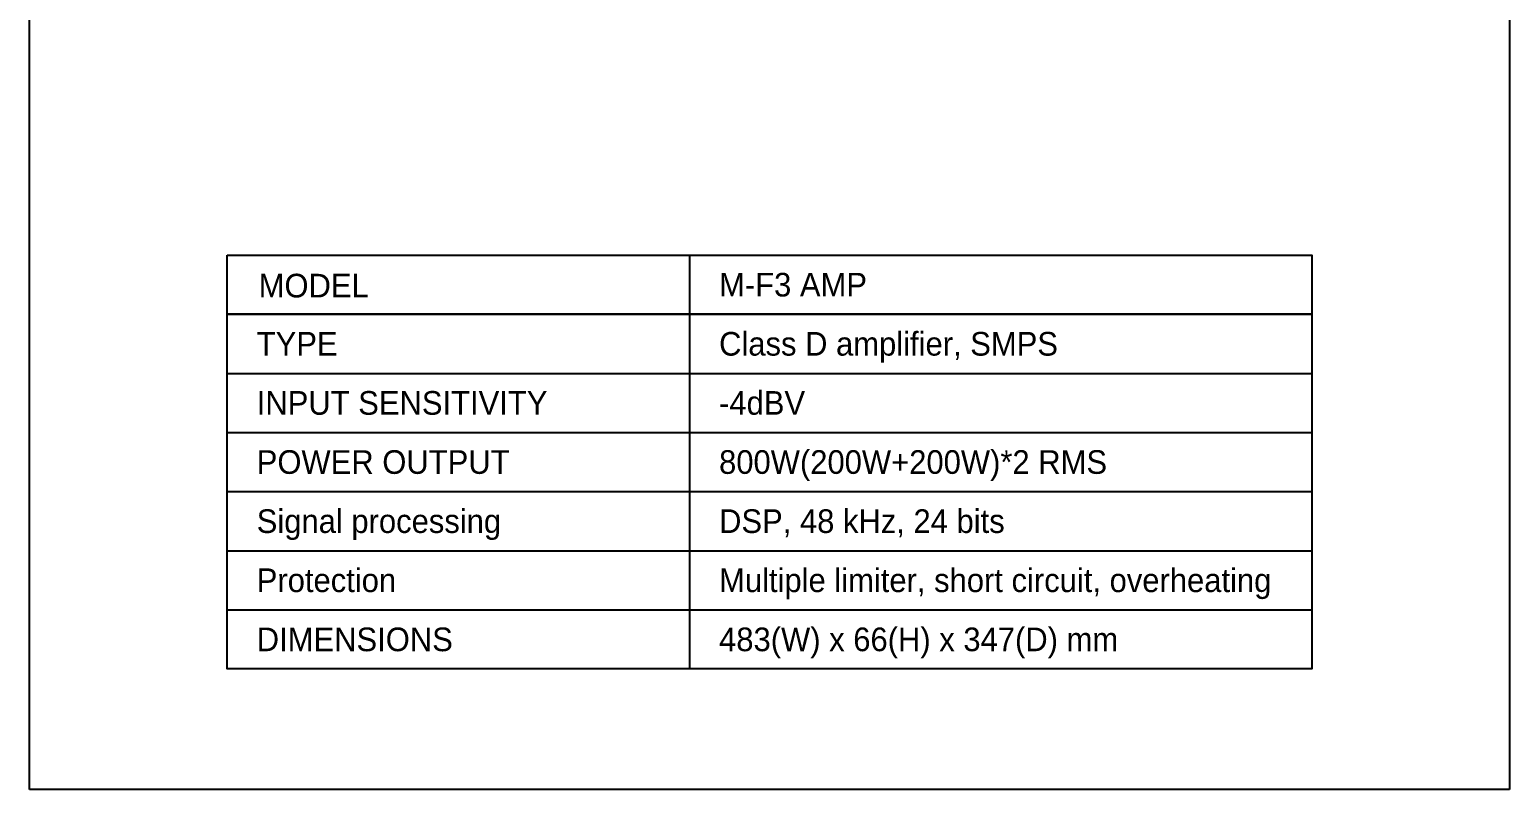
# Model space of a CAD drawing. Header units: millimetres. Extents: x -25011 to 3905, y -2 to 3370.
# Drawn here: x 2705 to 3905, y -2 to 615 of the extents above; entities that cross this region are included whole.
import ezdxf
from ezdxf.enums import TextEntityAlignment as Align

# ---------------------------------------------------------------- set-up
doc = ezdxf.new("R2010")
doc.units = ezdxf.units.MM
doc.layers.add('I detail', color=7, linetype='Continuous')
doc.layers.add('I logo', color=7, linetype='Continuous')
doc.styles.add('I-STYLE', font='')
doc.styles.get('I-STYLE').set_extended_font_data('HY울릉도L')

# ---------------------------------------------------------------- blocks, each defined once
blk = doc.blocks.new('A$C06846A4A')
for p, q in [((0, 0), (0, 1600)), ((1200, 1600), (1200, 0)), ((1200, 0), (0, 0))]:
    blk.add_line(p, q)

msp = doc.modelspace()

# ---------------------------------------------------------------- linework, layer by layer
at = {"layer": 'I detail', "color": 3}
msp.add_line((3240.437, 384.118), (3240.437, 96.249), dxfattribs=at)
at = {"layer": 'I detail', "color": 23}
for p, q in [((2865.516, 336.14), (3745.115, 336.14)), ((2865.516, 288.162), (3745.115, 288.162)), ((2865.516, 240.184), (3745.115, 240.184)), ((2865.516, 192.206), (3745.115, 192.206)), ((2865.516, 144.227), (3745.115, 144.227))]:
    msp.add_line(p, q, dxfattribs=at)
at = {"layer": 'I detail', "color": 3}
msp.add_lwpolyline([(2865.516, 384.118), (3745.115, 384.118), (3745.115, 96.249), (2865.516, 96.249)], close=True, dxfattribs=at)
at = {"layer": 'I logo', "color": 3}
msp.add_line((3240.437, 432.096), (3240.437, 384.118), dxfattribs=at)
msp.add_lwpolyline([(2865.516, 432.096), (3745.115, 432.096), (3745.115, 384.118), (2865.516, 384.118)], close=True, dxfattribs=at)

# ---------------------------------------------------------------- block references
at = {"layer": 'I detail'}
msp.add_blockref('A$C06846A4A', (2705.316, -1.544), dxfattribs=at)

# ---------------------------------------------------------------- texts
at = {"layer": 'I detail', "style": 'I-STYLE'}
for s, height, p in [('MODEL ', 19.1912, (2891.074, 407.342)), ('TYPE', 19.1912, (2889.505, 360.129)), ('Class D amplifier, SMPS  ', 19.19124, (3264.426, 360.129)), ('INPUT SENSITIVITY', 19.19124, (2889.505, 312.151)), ('-4dBV', 19.1912, (3264.426, 312.151)), ('POWER OUTPUT', 19.19124, (2889.505, 264.173)), ('800W(200W+200W)*2 RMS', 19.19124, (3264.426, 264.173)), ('Signal processing ', 19.19124, (2889.505, 216.195)), ('DSP, 48 kHz, 24 bits', 19.19124, (3264.426, 216.195)), ('Protection', 19.1912, (2889.505, 168.217)), ('Multiple limiter, short circuit, overheating', 19.19124, (3264.426, 168.217)), ('DIMENSIONS', 19.1912, (2889.505, 120.238)), ('483(W) x 66(H) x 347(D) mm', 19.19124, (3264.426, 120.238))]:
    msp.add_text(s, height=height, dxfattribs=at).set_placement(p, align=Align.MIDDLE_LEFT)
at = {"layer": 'I logo', "style": 'I-STYLE'}
msp.add_text('M-F3 AMP', height=19.1912, dxfattribs=at).set_placement((3264.426, 408.107), align=Align.MIDDLE_LEFT)

doc.saveas('drawing.dxf')
